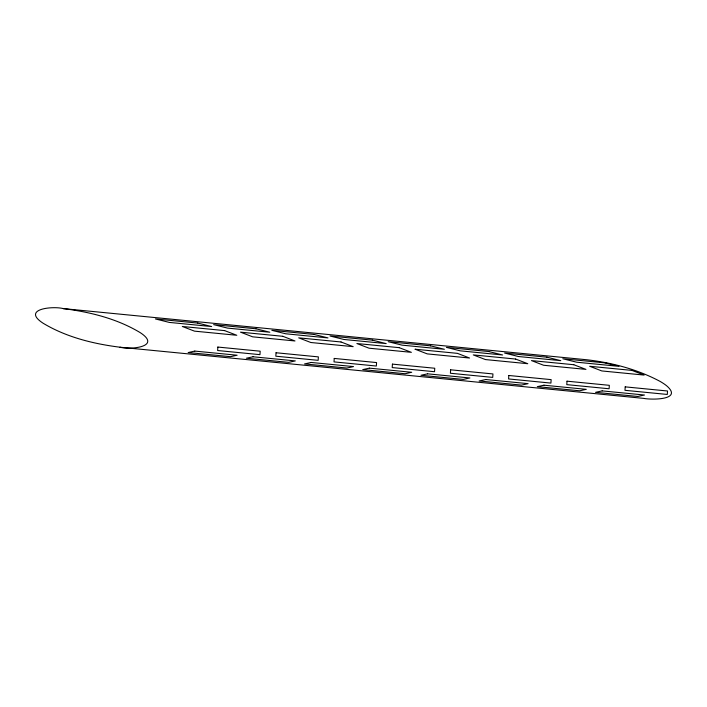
<?xml version="1.0" encoding="UTF-8"?>
<svg xmlns="http://www.w3.org/2000/svg" width="707" height="707" viewBox="0 0 707 707"><rect width="100%" height="100%" fill="white"/><g stroke="black" fill="none" stroke-linecap="round" stroke-linejoin="round"><path stroke-width="1.06" d="M63.276 308.606C53.193 305.884 21.113 308.809 43.003 323.161C66.228 337.168 93.28 343.849 119.987 347.217L643.715 398.386C651.306 399.932 683.43 400.189 666.683 385.828A155.505 26.733 9.2 0 0 660.223 381.48C637.643 369.39 612.359 362.762 587.004 359.783L63.276 308.606C89.975 311.973 117.035 318.654 140.26 332.661C162.142 347.013 130.07 349.938 119.987 347.217M415.08 349.214L457.402 353.35L469.563 358.025L427.249 353.889L415.239 349.276M217.853 347.057L217.632 350.522L259.955 354.658L260.176 351.193L217.853 347.057M276.048 352.749L275.827 356.204L318.15 360.34L318.371 356.885L276.048 352.749M334.243 358.431L334.013 361.896L376.336 366.032L376.566 362.567L334.243 358.431M392.429 364.123L392.208 367.578L434.531 371.714L434.752 368.25L392.429 364.123M450.624 369.805L450.403 373.261L492.726 377.397L492.947 373.941L450.624 369.805M508.819 375.488L508.589 378.952L550.912 383.088L551.142 379.624L508.819 375.488M567.014 381.179L566.784 384.635L609.107 388.77L609.328 385.315L567.014 381.179M625.2 386.862L624.979 390.317L667.302 394.453L667.523 390.998L625.2 386.862M194.805 351.087L188.177 352.546L230.5 356.682L237.128 355.223L194.805 351.087M253 356.77L246.372 358.228L288.695 362.364L295.323 360.906L253 356.77M311.195 362.461L304.567 363.919L346.881 368.047L353.518 366.588L311.195 362.461M369.381 368.144L362.753 369.602L405.076 373.738L411.704 372.28L369.381 368.144M427.576 373.826L420.948 375.284L463.271 379.42L469.899 377.962L427.576 373.826M485.771 379.518L479.143 380.976L521.466 385.112L528.094 383.654L485.771 379.518M543.966 385.2L537.329 386.658L579.652 390.794L586.28 389.336L543.966 385.2M602.152 390.883L595.524 392.341L637.847 396.477L644.475 395.019L602.152 390.883M197.766 323.081L155.443 318.945L169.3 322.41L211.623 326.546L197.766 323.081M255.961 328.773L213.638 324.637L227.486 328.092L269.809 332.228L255.961 328.773M314.147 334.455L271.824 330.319L285.681 333.784L328.004 337.911L314.147 334.455M372.342 340.138L330.019 336.002L343.876 339.466L386.199 343.602L372.342 340.138M430.536 345.829L388.214 341.693L402.062 345.149L444.385 349.285L430.536 345.829M488.723 351.512L446.4 347.376L460.257 350.84L502.58 354.976L488.723 351.512M546.918 357.194L504.595 353.058L518.452 356.522L560.775 360.658L546.918 357.194M605.112 362.885L562.79 358.749L576.647 362.205L618.961 366.341L605.112 362.885M224.632 330.611L182.309 326.475L194.478 331.141L236.801 335.277L224.632 330.611M282.827 336.293L240.504 332.157L252.664 336.832L294.987 340.968L282.827 336.293M341.013 341.976L298.69 337.849L310.859 342.515L353.182 346.651L341.013 341.976M399.208 347.667L356.885 343.531L369.054 348.197L411.377 352.333L399.208 347.667M515.589 359.041L473.266 354.905L485.435 359.571L527.758 363.707L515.589 359.041M573.784 364.724L531.461 360.588L543.63 365.263L585.953 369.39L573.784 364.724M631.978 370.406L589.656 366.27L601.825 370.945L644.139 375.081L631.978 370.406"/></g></svg>
